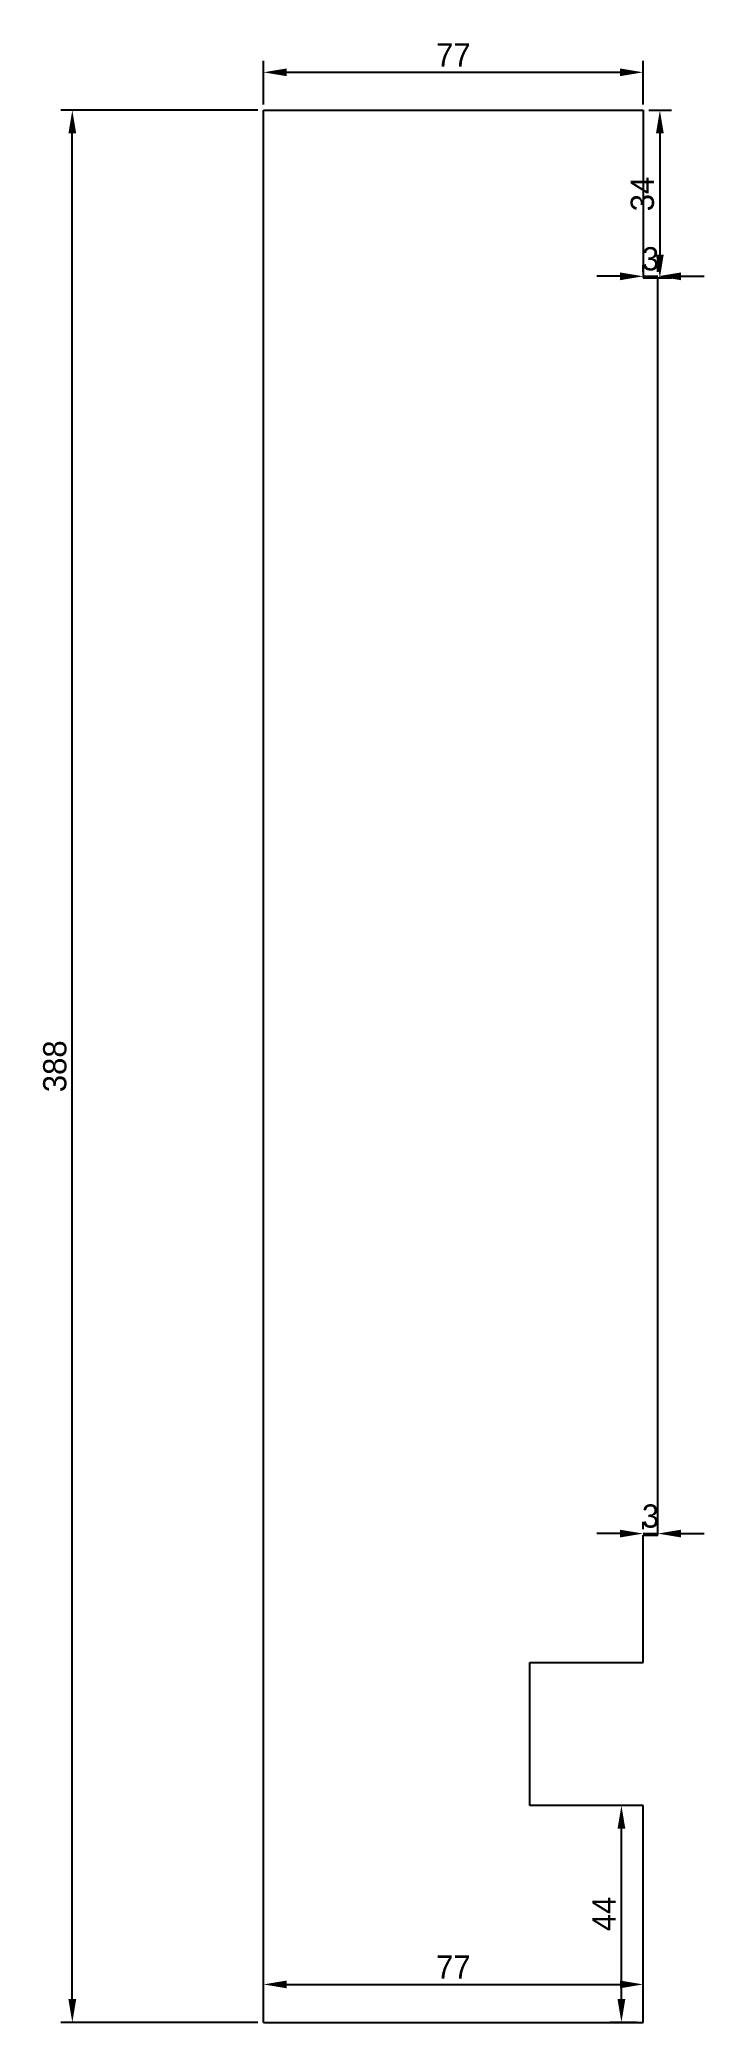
# Model space of a CAD drawing. Header units: millimetres. Extents: x -15 to 119, y 10 to 412.
import ezdxf

# ---------------------------------------------------------------- set-up
doc = ezdxf.new("R2010")
doc.units = ezdxf.units.MM
doc.layers.add('Dimensions', color=7, linetype='Continuous')
doc.layers.add('piano di schizzo 01', color=7, linetype='Continuous')
doc.dimstyles.new('ISO-25', dxfattribs={"dimtxt": 2.5, "dimasz": 2.5, "dimexe": 1.25, "dimexo": 0.625, "dimtad": 1, "dimtxsty": 'Standard', "dimcen": 2.5, "dimadec": 0, "dimazin": 0, "dimtfac": 1, "dimtmove": 0, "dimatfit": 3, "dimfxl": 1, "dimarcsym": 0})

# ---------------------------------------------------------------- blocks, each defined once
blk = doc.blocks.new('*D1')
at = {"layer": 'Defpoints', "color": 0}
for p in [(-8.8, 398), (30, 398), (30, 10)]:
    blk.add_point(p, dxfattribs=at)
at = {"layer": 'Dimensions', "color": 140, "lineweight": -2}
for p, q in [((28.82, 398), (-11.16, 398)), ((-8.8, 14.71), (-8.8, 393.29)), ((28.82, 10), (-11.16, 10))]:
    blk.add_line(p, q, dxfattribs=at)
at = {"layer": 'Dimensions', "color": 140}
for points in [[(-8.01, 393.29), (-9.59, 393.29), (-8.8, 398)], [(-9.59, 14.71), (-8.01, 14.71), (-8.8, 10)]]:
    blk.add_solid(points, dxfattribs=at)
at = {"layer": 'Dimensions', "color": 140, "insert": (-12.33, 204), "char_height": 4.711, "attachment_point": 5, "rotation": 90}
blk.add_mtext('388', dxfattribs=at)
blk = doc.blocks.new('*D2')
at = {"layer": 'Defpoints', "color": 0}
for p in [(107, 17.7), (30, 10), (107, 10)]:
    blk.add_point(p, dxfattribs=at)
at = {"layer": 'Dimensions', "color": 140, "lineweight": -2}
for p, q in [((30, 11.18), (30, 20.06)), ((34.71, 17.7), (102.29, 17.7)), ((107, 11.18), (107, 20.06))]:
    blk.add_line(p, q, dxfattribs=at)
at = {"layer": 'Dimensions', "color": 140}
for points in [[(34.71, 18.49), (34.71, 16.91), (30, 17.7)], [(102.29, 16.91), (102.29, 18.49), (107, 17.7)]]:
    blk.add_solid(points, dxfattribs=at)
at = {"layer": 'Dimensions', "color": 140, "insert": (68.5, 21.23), "char_height": 4.711, "attachment_point": 5}
blk.add_mtext('77', dxfattribs=at)
blk = doc.blocks.new('*D3')
at = {"layer": 'Defpoints', "color": 0}
for p in [(107, 364), (110, 364.3), (110, 364)]:
    blk.add_point(p, dxfattribs=at)
at = {"layer": 'Dimensions', "color": 140, "lineweight": -2}
for p, q in [((107, 365.18), (107, 366.66)), ((110, 365.18), (110, 366.66)), ((102.29, 364.3), (97.58, 364.3)), ((107, 364.3), (110, 364.3)), ((114.71, 364.3), (119.42, 364.3))]:
    blk.add_line(p, q, dxfattribs=at)
at = {"layer": 'Dimensions', "color": 140}
for points in [[(102.29, 363.51), (102.29, 365.09), (107, 364.3)], [(114.71, 365.09), (114.71, 363.51), (110, 364.3)]]:
    blk.add_solid(points, dxfattribs=at)
at = {"layer": 'Dimensions', "color": 140, "insert": (108.5, 367.83), "char_height": 4.71, "attachment_point": 5}
blk.add_mtext('3', dxfattribs=at)
blk = doc.blocks.new('*D4')
at = {"layer": 'Defpoints', "color": 0}
for p in [(102.6, 54), (107, 54), (107, 10)]:
    blk.add_point(p, dxfattribs=at)
at = {"layer": 'Dimensions', "color": 140, "lineweight": -2}
for p, q in [((105.82, 54), (100.24, 54)), ((102.6, 14.71), (102.6, 49.29)), ((105.82, 10), (100.24, 10))]:
    blk.add_line(p, q, dxfattribs=at)
at = {"layer": 'Dimensions', "color": 140}
for points in [[(103.39, 49.29), (101.81, 49.29), (102.6, 54)], [(101.81, 14.71), (103.39, 14.71), (102.6, 10)]]:
    blk.add_solid(points, dxfattribs=at)
at = {"layer": 'Dimensions', "color": 140, "insert": (99.07, 32), "char_height": 4.711, "attachment_point": 5, "rotation": 90}
blk.add_mtext('44', dxfattribs=at)
blk = doc.blocks.new('*D5')
at = {"layer": 'Defpoints', "color": 0}
for p in [(107, 398), (107, 364), (110.4, 364)]:
    blk.add_point(p, dxfattribs=at)
at = {"layer": 'Dimensions', "color": 140, "lineweight": -2}
for p, q in [((108.18, 398), (112.76, 398)), ((110.4, 393.29), (110.4, 368.71)), ((108.18, 364), (112.76, 364))]:
    blk.add_line(p, q, dxfattribs=at)
at = {"layer": 'Dimensions', "color": 140}
for points in [[(111.19, 393.29), (109.61, 393.29), (110.4, 398)], [(109.61, 368.71), (111.19, 368.71), (110.4, 364)]]:
    blk.add_solid(points, dxfattribs=at)
at = {"layer": 'Dimensions', "color": 140, "insert": (106.87, 381), "char_height": 4.711, "attachment_point": 5, "rotation": 90}
blk.add_mtext('34', dxfattribs=at)
blk = doc.blocks.new('*D6')
at = {"layer": 'Defpoints', "color": 0}
for p in [(107, 405.7), (30, 398), (107, 398)]:
    blk.add_point(p, dxfattribs=at)
at = {"layer": 'Dimensions', "color": 140, "lineweight": -2}
for p, q in [((30, 399.18), (30, 408.06)), ((107, 399.18), (107, 408.06)), ((34.71, 405.7), (102.29, 405.7))]:
    blk.add_line(p, q, dxfattribs=at)
at = {"layer": 'Dimensions', "color": 140}
for points in [[(34.71, 406.49), (34.71, 404.91), (30, 405.7)], [(102.29, 404.91), (102.29, 406.49), (107, 405.7)]]:
    blk.add_solid(points, dxfattribs=at)
at = {"layer": 'Dimensions', "color": 140, "insert": (68.5, 409.23), "char_height": 4.711, "attachment_point": 5}
blk.add_mtext('77', dxfattribs=at)
blk = doc.blocks.new('*D7')
at = {"layer": 'Defpoints', "color": 0}
for p in [(107, 108.88), (110, 109.18), (110, 108.88)]:
    blk.add_point(p, dxfattribs=at)
at = {"layer": 'Dimensions', "color": 140, "lineweight": -2}
for p, q in [((102.29, 109.18), (97.58, 109.18)), ((107, 110.06), (107, 111.53)), ((107, 109.18), (110, 109.18)), ((110, 110.06), (110, 111.53)), ((114.71, 109.18), (119.42, 109.18))]:
    blk.add_line(p, q, dxfattribs=at)
at = {"layer": 'Dimensions', "color": 140}
for points in [[(102.29, 108.39), (102.29, 109.96), (107, 109.18)], [(114.71, 109.96), (114.71, 108.39), (110, 109.18)]]:
    blk.add_solid(points, dxfattribs=at)
at = {"layer": 'Dimensions', "color": 140, "insert": (108.5, 112.71), "char_height": 4.71, "attachment_point": 5}
blk.add_mtext('3', dxfattribs=at)

msp = doc.modelspace()

# ---------------------------------------------------------------- linework, layer by layer
at = {"layer": 'piano di schizzo 01'}
for p, q in [((30, 398), (107, 398)), ((30, 10), (30, 398)), ((107, 398), (107, 364)), ((107, 364), (110, 364)), ((110, 108.8786), (110, 364)), ((107, 83), (107, 108.8786)), ((107, 108.8786), (110, 108.8786)), ((84, 83), (107, 83)), ((84, 54), (84, 83)), ((107, 54), (84, 54)), ((107, 10), (107, 54)), ((30, 10), (107, 10))]:
    msp.add_line(p, q, dxfattribs=at)

# ---------------------------------------------------------------- dimensions: what is measured, and where the dimension line sits
at = {"layer": 'Dimensions'}
for base, p1, p2, angle, picture, middle in [((107, 405.7), (30, 398), (107, 398), 0, '*D6', (68.5, 405.7)), ((-8.8, 398), (30, 10), (30, 398), 90, '*D1', (-8.8, 204)), ((110.4, 364), (107, 398), (107, 364), 270, '*D5', (110.4, 381)), ((110, 364.3), (107, 364), (110, 364), 0, '*D3', (108.5, 364.3)), ((110, 109.1786), (107, 108.8786), (110, 108.8786), 0, '*D7', (108.5, 109.1786)), ((102.6, 54), (107, 10), (107, 54), 90, '*D4', (102.6, 32)), ((107, 17.7), (30, 10), (107, 10), 0, '*D2', (68.5, 17.7))]:
    dim = msp.add_linear_dim(base=base, p1=p1, p2=p2, angle=angle, dimstyle='ISO-25', override={"dimscale": 1.884286, "dimdec": 3, "dimzin": 8, "dimlunit": 2, "dimclrd": 140, "dimclre": 140, "dimclrt": 140}, dxfattribs=at)
    dim.commit()
    dim.dimension.update_dxf_attribs({"geometry": picture, "text_midpoint": middle, "dimtype": 161})

doc.saveas('drawing.dxf')
